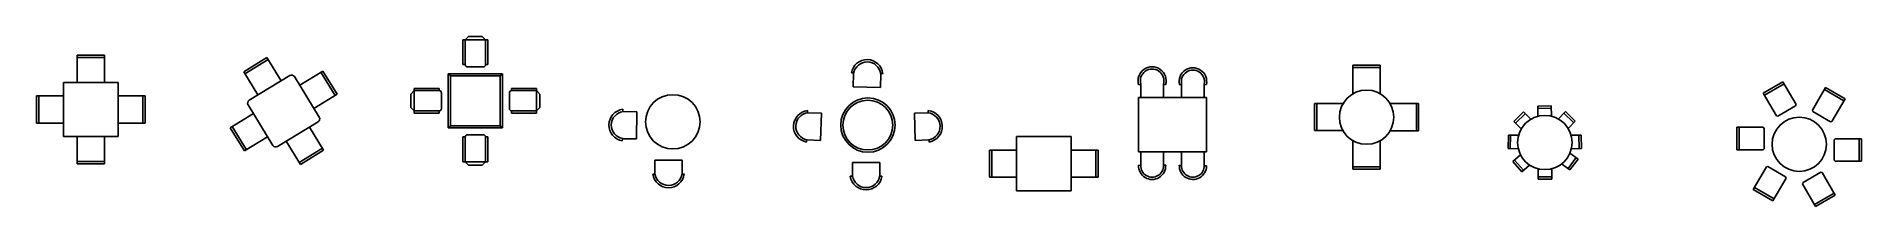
# Model space of a CAD drawing. Header units: inches. Extents: x 181 to 1792, y 174 to 325.
import ezdxf

# ---------------------------------------------------------------- set-up
doc = ezdxf.new("R2010")
doc.units = ezdxf.units.IN
doc.header["$MEASUREMENT"] = 0

# ---------------------------------------------------------------- blocks, each defined once
blk = doc.blocks.new('*U5')
for p, q in [((-12, -12.6), (-12, 12.6)), ((12, 12.6), (12, -12.6)), ((12, -10.6), (-12, -10.6)), ((12, -12.6), (-12, -12.6))]:
    blk.add_line(p, q)
blk = doc.blocks.new('*U6')
at = {"color": 0, "linetype": 'ByBlock', "lineweight": -2, "transparency": 16777216}
for p, rotation in [((1874.8, 839.9), 180), ((1841.4, 806.6), 270), ((1908.2, 806.5), 90.00000000000001)]:
    blk.add_blockref('*U5', p, dxfattribs=dict(at, rotation=rotation))
blk.add_blockref('*U5', (1874.7, 773.1), dxfattribs=at)
blk = doc.blocks.new('*U9')
for p, q in [((11.2, 10), (-12, 10)), ((-12, 10), (-12, -10)), ((-10, 10), (-10, -10)), ((12, 9), (11.2, 10)), ((12, -9), (12, 9)), ((-12, -10), (11.2, -10)), ((12, -9), (11.2, -10))]:
    blk.add_line(p, q)
blk = doc.blocks.new('*U10')
at = {"color": 0, "linetype": 'ByBlock', "lineweight": -2, "transparency": 16777216}
for p, rotation in [((1907.2, 1480.9), 299.9999999999999), ((1950.1, 1475.9), 239.9999999999999), ((1967.2, 1436.1), 180), ((1898.4, 1406.5), 59.99999999999997), ((1941.4, 1401.5), 120)]:
    blk.add_blockref('*U9', p, dxfattribs=dict(at, rotation=rotation))
blk.add_blockref('*U9', (1881.3, 1446.2), dxfattribs=at)

msp = doc.modelspace()

# ---------------------------------------------------------------- linework, layer by layer
for p, q in [((562.2, 324.9), (559.2, 321.9)), ((562.2, 324.9), (574.2, 324.9)), ((577.2, 321.9), (574.2, 324.9)), ((216.7, 308.2), (240.7, 308.2)), ((216.7, 284.2), (216.7, 308.2)), ((216.7, 306.2), (240.7, 306.2)), ((240.7, 308.2), (240.7, 284.2)), ((557.2, 321.9), (579.2, 321.9)), ((557.2, 299.9), (557.2, 321.9)), ((559.2, 299.9), (559.2, 321.9)), ((577.2, 321.9), (577.2, 299.9)), ((579.2, 321.9), (579.2, 299.9)), ((363.7, 293.5), (384.1, 306.1)), ((376.2, 273.1), (363.7, 293.5)), ((364.7, 291.8), (385.2, 304.4)), ((368.5, 268.4), (404.3, 290.3)), ((384.1, 306.1), (396.7, 285.6)), ((413.2, 281.6), (433.6, 294.1)), ((431.9, 293.1), (444.5, 272.6)), ((433.6, 294.1), (446.2, 273.7)), ((544.2, 291.9), (592.2, 291.9)), ((544.2, 243.9), (544.2, 291.9)), ((557.2, 299.9), (557.2, 299.9)), ((557.2, 299.9), (559.2, 299.9)), ((561.2, 297.9), (575.2, 297.9)), ((579.2, 299.9), (577.2, 299.9)), ((592.2, 291.9), (592.2, 243.9)), ((900.1, 292.6), (902.1, 292.5)), ((901.8, 280.2), (902.1, 292.2)), ((925.8, 279.7), (926.1, 291.7)), ((928.1, 292), (926.1, 292)), ((204.7, 284.2), (252.7, 284.2)), ((204.7, 236.2), (204.7, 284.2)), ((252.7, 284.2), (252.7, 236.2)), ((408.5, 289.3), (430.4, 253.5)), ((511.2, 273.9), (514.2, 276.9)), ((514.2, 256.9), (514.2, 278.9)), ((514.2, 278.9), (536.2, 278.9)), ((514.2, 276.9), (536.2, 276.9)), ((536.2, 278.9), (536.2, 276.9)), ((538.2, 260.9), (538.2, 274.9)), ((598.2, 274.9), (598.2, 260.9)), ((600.2, 278.9), (622.2, 278.9)), ((600.2, 278.9), (600.2, 278.9)), ((600.2, 278.9), (600.2, 276.9)), ((600.2, 276.9), (622.2, 276.9)), ((622.2, 278.9), (622.2, 256.9)), ((625.2, 273.9), (622.2, 276.9)), ((901.8, 280.2), (925.8, 279.7)), ((1153.7, 282.2), (1155.6, 282.2)), ((1155.6, 270.8), (1155.6, 282.8)), ((1175.6, 270.8), (1175.6, 282.8)), ((1177.5, 282.2), (1175.6, 282.2)), ((1189.6, 282.3), (1191.6, 282.3)), ((1191.6, 282.8), (1191.6, 270.8)), ((1211.6, 282.8), (1211.6, 270.8)), ((1213.5, 282.3), (1211.6, 282.3)), ((180.7, 248.2), (180.7, 272.2)), ((180.7, 272.2), (204.7, 272.2)), ((182.7, 248.2), (182.7, 272.2)), ((252.7, 272.2), (276.7, 272.2)), ((274.7, 272.2), (274.7, 248.2)), ((276.7, 272.2), (276.7, 248.2)), ((389.4, 228.4), (367.5, 264.2)), ((446.2, 273.7), (425.7, 261.1)), ((511.2, 261.9), (511.2, 273.9)), ((514.2, 258.9), (511.2, 261.9)), ((536.2, 258.9), (514.2, 258.9)), ((536.2, 256.9), (536.2, 258.9)), ((622.2, 258.9), (600.2, 258.9)), ((600.2, 256.9), (600.2, 258.9)), ((625.2, 261.9), (622.2, 258.9)), ((625.2, 273.9), (625.2, 261.9)), ((698.4, 260.4), (698.3, 258.4)), ((710.6, 258.2), (698.6, 258.4)), ((710.6, 258.2), (710.3, 234.2)), ((861.5, 259.3), (861.4, 257.3)), ((967.9, 259.3), (968, 257.3)), ((1153.6, 270.8), (1213.6, 270.8)), ((1153.6, 222.8), (1153.6, 270.8)), ((1213.6, 270.8), (1213.6, 222.8)), ((1485, 249.5), (1493.5, 258)), ((1493.5, 258), (1499.9, 251.6)), ((1518, 263.4), (1506, 263.2)), ((1506, 263.2), (1506.1, 254.2)), ((1518, 261.4), (1506, 261.2)), ((1518.1, 254.3), (1518, 263.4)), ((1530.5, 258.3), (1524.2, 251.8)), ((1539.1, 250), (1530.5, 258.3)), ((204.7, 248.2), (180.7, 248.2)), ((276.7, 248.2), (252.7, 248.2)), ((351.7, 244), (372.2, 256.6)), ((364.3, 223.6), (351.7, 244)), ((366, 224.6), (353.5, 245.1)), ((429.4, 249.3), (393.6, 227.4)), ((421.7, 244.6), (434.2, 224.2)), ((536.2, 256.9), (514.2, 256.9)), ((592.2, 243.9), (544.2, 243.9)), ((622.2, 256.9), (600.2, 256.9)), ((873.7, 256.9), (861.7, 257.3)), ((873.7, 256.9), (872.9, 232.9)), ((955.7, 256.9), (967.7, 257.3)), ((955.7, 256.9), (956.5, 232.9)), ((1491.5, 243), (1485, 249.5)), ((1486.4, 248.1), (1494.9, 256.5)), ((1537.7, 248.6), (1529.1, 256.9)), ((1532.8, 243.4), (1539.1, 250)), ((252.7, 236.2), (204.7, 236.2)), ((216.7, 212.2), (216.7, 236.2)), ((240.7, 236.2), (240.7, 212.2)), ((384.7, 236.1), (364.3, 223.6)), ((413.8, 211.6), (401.2, 232.1)), ((433.2, 225.9), (412.7, 213.4)), ((557.2, 213.9), (557.2, 235.9)), ((557.2, 235.9), (559.2, 235.9)), ((559.2, 213.9), (559.2, 235.9)), ((575.2, 237.9), (561.2, 237.9)), ((577.2, 235.9), (577.2, 213.9)), ((579.2, 235.9), (577.2, 235.9)), ((579.2, 235.9), (579.2, 213.9)), ((697.9, 232.4), (698, 234.4)), ((710.3, 234.2), (698.3, 234.4)), ((860.6, 231.4), (860.6, 233.4)), ((872.9, 232.9), (860.9, 233.3)), ((956.5, 232.9), (968.5, 233.3)), ((968.9, 231.4), (968.8, 233.4)), ((1046, 236.2), (1094, 236.2)), ((1046, 188.2), (1046, 236.2)), ((1094, 236.2), (1094, 188.2)), ((1479.8, 225.6), (1480.1, 237.6)), ((1488.9, 225.4), (1479.8, 225.6)), ((1480.1, 237.6), (1489.1, 237.4)), ((1481.8, 225.5), (1482.1, 237.5)), ((1544.4, 237.6), (1535.4, 237.4)), ((1535.6, 225.4), (1544.7, 225.6)), ((1542.7, 225.5), (1542.4, 237.5)), ((1544.7, 225.6), (1544.4, 237.6)), ((240.7, 214.2), (216.7, 214.2)), ((240.7, 212.2), (216.7, 212.2)), ((434.2, 224.2), (413.8, 211.6)), ((579.2, 213.9), (557.2, 213.9)), ((559.2, 213.9), (562.2, 210.9)), ((574.2, 210.9), (562.2, 210.9)), ((574.2, 210.9), (577.2, 213.9)), ((726.7, 215.3), (750.7, 215.3)), ((726.7, 215.3), (726.7, 203.3)), ((750.7, 215.3), (750.7, 203.3)), ((901.1, 213.4), (925.1, 213.4)), ((901.1, 213.4), (901.1, 201.4)), ((925.1, 213.4), (925.1, 201.4)), ((1022, 224.2), (1046, 224.2)), ((1022, 200.2), (1022, 224.2)), ((1024, 200.2), (1024, 224.2)), ((1094, 224.2), (1118, 224.2)), ((1116, 224.2), (1116, 200.2)), ((1118, 224.2), (1118, 200.2)), ((1213.6, 222.8), (1153.6, 222.8)), ((1155.6, 210.8), (1155.6, 222.8)), ((1175.6, 210.8), (1175.6, 222.8)), ((1177.6, 210.9), (1175.6, 210.9)), ((1189.6, 210.8), (1191.6, 210.8)), ((1191.6, 222.8), (1191.6, 210.8)), ((1211.6, 222.8), (1211.6, 210.8)), ((1213.6, 210.3), (1211.6, 210.3)), ((1484.1, 214.1), (1490.9, 220.1)), ((1492, 205.1), (1484.1, 214.1)), ((1493.5, 206.4), (1485.6, 215.5)), ((1498.9, 211.1), (1492, 205.1)), ((1527.1, 212.2), (1534.4, 206.7)), ((1532.8, 207.9), (1540, 217.6)), ((1541.6, 216.4), (1534.4, 221.7)), ((1534.4, 206.7), (1541.6, 216.4)), ((724.8, 203), (726.7, 203)), ((752.7, 203), (750.7, 203)), ((899.1, 201.1), (901.1, 201.1)), ((927.1, 201.1), (925.1, 201.1)), ((1046, 200.2), (1022, 200.2)), ((1118, 200.2), (1094, 200.2)), ((1506.5, 198.7), (1506.5, 207.7)), ((1518.5, 200.7), (1506.5, 200.7)), ((1518.5, 198.7), (1506.5, 198.7)), ((1518.5, 207.9), (1518.5, 198.7)), ((1094, 188.2), (1046, 188.2))]:
    msp.add_line(p, q)
for points in [[(544.2, 291.9), (546.2, 289.9)], [(592.2, 291.9), (590.2, 289.9)], [(544.2, 243.9), (546.2, 245.9)], [(592.2, 243.9), (590.2, 245.9)], [(1153.6, 210.9), (1155.6, 210.8)]]:
    msp.add_lwpolyline(points)
msp.add_lwpolyline([(546.2, 289.9), (590.2, 289.9), (590.2, 245.9), (546.2, 245.9)], close=True)
for centre, radius in [((1354.9, 253.4), 24), ((742.5, 249.3), 24), ((914.7, 246.4), 24), ((914.7, 246.4), 22), ((1512.3, 231), 24), ((1736.9, 229.4), 24)]:
    msp.add_circle(centre, radius)
for centre, radius, start, end in [((405.9, 287.7), 3, 31.4727, 121.4727), ((561.2, 299.9), 2, 180, 270), ((575.2, 299.9), 2, 270, 0), ((914, 290.2), 14.1, 7.3593, 170.241), ((914, 290.2), 12.1, 7.3593, 170.241), ((1165.6, 285.6), 12.4, 343.9032, 196.0968), ((1165.6, 285.6), 10.4, 343.9032, 196.0968), ((1201.6, 284.9), 12.2, 347.6553, 192.3447), ((1201.6, 284.9), 10.2, 347.6553, 192.3447), ((536.2, 274.9), 2, 0, 90), ((600.2, 274.9), 2, 90, 180), ((370.1, 265.8), 3, 121.4727, 211.4727), ((536.2, 260.9), 2, 270, 0), ((600.2, 260.9), 2, 180, 270), ((700.2, 246.4), 14.1, 97.6849, 260.5666), ((700.2, 246.4), 12.1, 97.6849, 260.5666), ((863.1, 245.3), 14.1, 96.617, 259.4987), ((966.3, 245.3), 14.1, 280.5013, 83.383), ((427.8, 251.9), 3, 301.4727, 31.4727), ((863.1, 245.3), 12.1, 96.617, 259.4987), ((966.3, 245.3), 12.1, 280.5013, 83.383), ((392, 230), 3, 211.4727, 301.4727), ((561.2, 235.9), 2, 90, 180), ((575.2, 235.9), 2, 0, 90), ((1165.6, 210.3), 12, 177.2286, 2.7714), ((1165.6, 210.3), 10, 177.2286, 2.7714), ((1201.6, 210.3), 12, 177.2626, 0), ((1201.6, 210.3), 10, 177.2626, 2.7374), ((738.7, 205.1), 14.1, 188.5592, 351.4408), ((738.7, 205.1), 12.1, 188.5592, 351.4408), ((913.1, 203.2), 14.1, 188.5592, 351.4408), ((913.1, 203.2), 12.1, 188.5592, 351.4408)]:
    msp.add_arc(centre, radius, start, end)

# ---------------------------------------------------------------- block references
for name, p in [('*U6', (-519.9, -553.1)), ('*U10', (-187.4, -1211.7))]:
    msp.add_blockref(name, p)

doc.saveas('drawing.dxf')
